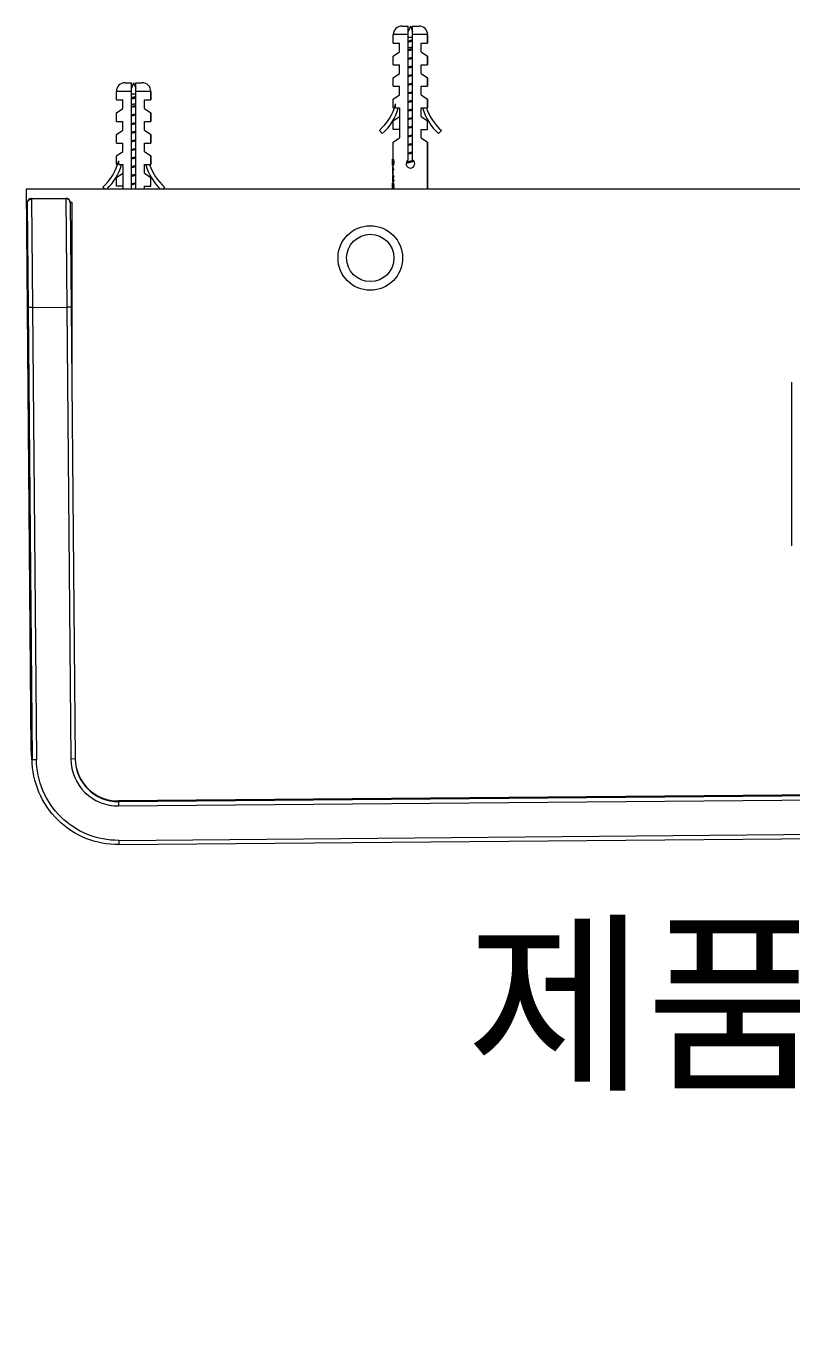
# Model space of a CAD drawing. Header units: millimetres. Extents: x 5438 to 6032, y -2661 to -1821.
# Drawn here: x 5566.9 to 5611.4, y -1951.1 to -1875.4 of the extents above; entities that cross this region are included whole.
import ezdxf

# ---------------------------------------------------------------- set-up
doc = ezdxf.new("R2010")
doc.units = ezdxf.units.MM
doc.header["$LTSCALE"] = 0.1
doc.layers.get('0').update_dxf_attribs({"lineweight": 15})
doc.layers.add('DIM', color=3, linetype='Continuous', lineweight=9)
doc.styles.get("Standard").update_dxf_attribs({"font": 'arial.ttf'})

msp = doc.modelspace()

# ---------------------------------------------------------------- linework, layer by layer
at = {"color": 7, "linetype": 'Continuous'}
for p, q in [((5588.7203, -1875.3956), (5589.0953, -1875.3956)), ((5589.2203, -1875.3956), (5589.0953, -1875.7081)), ((5589.0953, -1883.1791), (5589.0953, -1875.3956)), ((5589.2203, -1875.3956), (5589.3453, -1875.7081)), ((5589.3453, -1883.1791), (5589.3453, -1875.3956)), ((5589.3453, -1875.3956), (5589.7203, -1875.3956)), ((5588.2203, -1876.3956), (5588.2203, -1875.8956)), ((5588.2203, -1876.3956), (5588.2203, -1875.8956)), ((5589.0953, -1875.8956), (5588.2203, -1875.8956)), ((5588.2203, -1876.3956), (5588.5953, -1876.3956)), ((5588.5953, -1876.8956), (5588.5953, -1876.3956)), ((5589.0944, -1876.3309), (5589.2203, -1876.3023)), ((5589.2203, -1876.2357), (5589.0945, -1876.2683)), ((5589.3458, -1876.2709), (5589.095, -1876.3234)), ((5589.0951, -1876.2701), (5589.3462, -1876.204)), ((5589.0953, -1876.0481), (5589.3453, -1876.0481)), ((5589.3462, -1876.2009), (5589.2203, -1876.2357)), ((5589.2203, -1876.3023), (5589.3462, -1876.2727)), ((5590.2203, -1875.8956), (5589.3453, -1875.8956)), ((5589.8453, -1876.8956), (5589.8453, -1876.3956)), ((5589.8453, -1876.3956), (5590.2203, -1876.3956)), ((5590.2203, -1875.8956), (5590.2203, -1876.3956)), ((5590.2203, -1876.3956), (5590.2203, -1875.8956)), ((5588.2203, -1877.1456), (5588.5953, -1876.8956)), ((5588.2203, -1877.6456), (5588.2203, -1877.1456)), ((5588.2203, -1877.6456), (5588.2203, -1877.1456)), ((5589.2203, -1876.746), (5589.0944, -1876.7732)), ((5589.0944, -1876.8224), (5589.2203, -1876.7952)), ((5589.0949, -1876.7907), (5589.3461, -1876.7503)), ((5589.0953, -1876.64), (5589.2203, -1876.64)), ((5589.3453, -1876.64), (5589.2203, -1876.64)), ((5589.3461, -1876.7187), (5589.2203, -1876.746)), ((5589.2203, -1876.7952), (5589.3461, -1876.768)), ((5589.8453, -1876.8956), (5590.2203, -1877.1456)), ((5590.2203, -1877.1456), (5590.2203, -1877.6456)), ((5590.2203, -1877.6456), (5590.2203, -1877.1456)), ((5588.2203, -1877.6456), (5588.5953, -1877.6456)), ((5588.5953, -1878.1456), (5588.5953, -1877.6456)), ((5589.2203, -1877.246), (5589.0944, -1877.2732)), ((5589.0944, -1877.3224), (5589.2203, -1877.2952)), ((5589.2203, -1877.746), (5589.0944, -1877.7732)), ((5589.0944, -1877.8224), (5589.2203, -1877.7952)), ((5589.0951, -1877.2907), (5589.346, -1877.2504)), ((5589.0953, -1877.7907), (5589.3458, -1877.7504)), ((5589.3462, -1877.2187), (5589.2203, -1877.246)), ((5589.2203, -1877.2952), (5589.3462, -1877.2679)), ((5589.3462, -1877.7187), (5589.2203, -1877.746)), ((5589.2203, -1877.7952), (5589.3462, -1877.7679)), ((5589.8453, -1878.1456), (5589.8453, -1877.6456)), ((5589.8453, -1877.6456), (5590.2203, -1877.6456)), ((5572.6378, -1878.6898), (5573.0128, -1878.6898)), ((5573.1378, -1878.6898), (5573.0128, -1879.0023)), ((5573.0128, -1884.8685), (5573.0128, -1878.6898)), ((5573.1378, -1878.6898), (5573.2628, -1879.0023)), ((5573.2628, -1884.8685), (5573.2628, -1878.6898)), ((5573.2628, -1878.6898), (5573.6378, -1878.6898)), ((5588.2203, -1878.3956), (5588.5953, -1878.1456)), ((5588.2203, -1878.8956), (5588.2203, -1878.3956)), ((5588.2203, -1878.8956), (5588.2203, -1878.3956)), ((5589.2203, -1878.246), (5589.0945, -1878.2732)), ((5589.0945, -1878.3224), (5589.2203, -1878.2952)), ((5589.0951, -1878.2907), (5589.3457, -1878.2504)), ((5589.3462, -1878.2187), (5589.2203, -1878.246)), ((5589.2203, -1878.2952), (5589.3462, -1878.2679)), ((5589.8453, -1878.1456), (5590.2203, -1878.3956)), ((5590.2203, -1878.3956), (5590.2203, -1878.8956)), ((5590.2203, -1878.8956), (5590.2203, -1878.3956)), ((5572.1378, -1879.6898), (5572.1378, -1879.1898)), ((5572.1378, -1879.6898), (5572.1378, -1879.1898)), ((5573.0128, -1879.1898), (5572.1378, -1879.1898)), ((5573.0128, -1879.3423), (5573.2628, -1879.3423)), ((5574.1378, -1879.1898), (5573.2628, -1879.1898)), ((5574.1378, -1879.1898), (5574.1378, -1879.6898)), ((5574.1378, -1879.6898), (5574.1378, -1879.1898)), ((5588.2203, -1878.8956), (5588.5953, -1878.8956)), ((5588.2203, -1879.6456), (5588.5953, -1879.3956)), ((5588.5953, -1879.3956), (5588.5953, -1878.8956)), ((5589.2203, -1878.746), (5589.0944, -1878.7732)), ((5589.0944, -1878.8224), (5589.2203, -1878.7952)), ((5589.2203, -1879.246), (5589.0944, -1879.2732)), ((5589.0944, -1879.3224), (5589.2203, -1879.2952)), ((5589.0948, -1879.2908), (5589.3461, -1879.2503)), ((5589.0953, -1878.7907), (5589.3458, -1878.7504)), ((5589.3462, -1878.7187), (5589.2203, -1878.746)), ((5589.2203, -1878.7952), (5589.3462, -1878.7679)), ((5589.3462, -1879.2187), (5589.2203, -1879.246)), ((5589.2203, -1879.2952), (5589.3462, -1879.2679)), ((5589.8453, -1879.3956), (5589.8453, -1878.8956)), ((5589.8453, -1878.8956), (5590.2203, -1878.8956)), ((5589.8453, -1879.3956), (5590.2203, -1879.6456)), ((5572.1378, -1879.6898), (5572.5128, -1879.6898)), ((5572.1378, -1880.4398), (5572.5128, -1880.1898)), ((5572.5128, -1880.1898), (5572.5128, -1879.6898)), ((5573.0119, -1879.6251), (5573.1378, -1879.5966)), ((5573.1378, -1880.0402), (5573.0119, -1880.0674)), ((5573.1378, -1879.5299), (5573.012, -1879.5626)), ((5573.012, -1880.1167), (5573.1378, -1880.0894)), ((5573.0124, -1880.085), (5573.2636, -1880.0446)), ((5573.2633, -1879.5652), (5573.0125, -1879.6176)), ((5573.0126, -1879.5644), (5573.2638, -1879.4982)), ((5573.0128, -1879.9342), (5573.1378, -1879.9342)), ((5573.2637, -1879.4952), (5573.1378, -1879.5299)), ((5573.1378, -1879.5966), (5573.2637, -1879.5669)), ((5573.2628, -1879.9342), (5573.1378, -1879.9342)), ((5573.2636, -1880.013), (5573.1378, -1880.0402)), ((5573.1378, -1880.0894), (5573.2636, -1880.0622)), ((5573.7628, -1880.1898), (5573.7628, -1879.6898)), ((5573.7628, -1879.6898), (5574.1378, -1879.6898)), ((5573.7628, -1880.1898), (5574.1378, -1880.4398)), ((5588.2203, -1880.1456), (5588.2203, -1879.6456)), ((5588.2203, -1880.1456), (5588.2203, -1879.6456)), ((5588.2203, -1880.1456), (5588.289, -1880.1456)), ((5588.3543, -1880.1456), (5588.3543, -1879.9222)), ((5588.3543, -1880.1456), (5588.5953, -1880.1456)), ((5588.5953, -1880.1456), (5588.5953, -1881.8956)), ((5589.2203, -1879.746), (5589.0944, -1879.7732)), ((5589.0944, -1879.8224), (5589.2203, -1879.7952)), ((5589.0945, -1879.7908), (5589.3462, -1879.7503)), ((5589.3462, -1879.7187), (5589.2203, -1879.746)), ((5589.2203, -1879.7952), (5589.3462, -1879.7679)), ((5589.3462, -1880.2187), (5589.2203, -1880.246)), ((5589.8453, -1880.6456), (5589.8453, -1880.1456)), ((5589.8453, -1880.1456), (5590.2203, -1880.1456)), ((5590.2203, -1879.6456), (5590.2203, -1880.1456)), ((5590.2203, -1880.1456), (5590.2203, -1879.6456)), ((5572.1378, -1880.9398), (5572.1378, -1880.4398)), ((5572.1378, -1880.9398), (5572.1378, -1880.4398)), ((5572.1378, -1880.9398), (5572.5128, -1880.9398)), ((5572.5128, -1881.4398), (5572.5128, -1880.9398)), ((5573.1378, -1880.5402), (5573.0119, -1880.5675)), ((5573.0119, -1880.6167), (5573.1378, -1880.5894)), ((5573.0126, -1880.585), (5573.2635, -1880.5446)), ((5573.2637, -1880.513), (5573.1378, -1880.5402)), ((5573.1378, -1880.5894), (5573.2638, -1880.5622)), ((5573.7628, -1881.4398), (5573.7628, -1880.9398)), ((5573.7628, -1880.9398), (5574.1378, -1880.9398)), ((5574.1378, -1880.4398), (5574.1378, -1880.9398)), ((5574.1378, -1880.9398), (5574.1378, -1880.4398)), ((5588.2203, -1880.8956), (5588.5953, -1880.6456)), ((5588.2203, -1881.3956), (5588.2203, -1880.8956)), ((5589.2203, -1880.746), (5589.0944, -1880.7732)), ((5589.0944, -1880.8224), (5589.2203, -1880.7952)), ((5589.0945, -1880.2908), (5589.3461, -1880.2503)), ((5589.0945, -1880.7908), (5589.3458, -1880.7504)), ((5589.2203, -1880.246), (5589.0946, -1880.2732)), ((5589.0946, -1880.3224), (5589.2203, -1880.2952)), ((5589.2203, -1880.2952), (5589.3462, -1880.2679)), ((5589.3462, -1880.7187), (5589.2203, -1880.746)), ((5589.2203, -1880.7952), (5589.3462, -1880.7679)), ((5589.8453, -1880.6456), (5590.2203, -1880.8956)), ((5590.2203, -1881.3956), (5590.2203, -1880.8956)), ((5572.1378, -1881.6898), (5572.5128, -1881.4398)), ((5572.1378, -1882.1898), (5572.1378, -1881.6898)), ((5572.1378, -1882.1898), (5572.1378, -1881.6898)), ((5573.1378, -1881.0402), (5573.0119, -1881.0675)), ((5573.0119, -1881.1167), (5573.1378, -1881.0894)), ((5573.1378, -1881.5402), (5573.012, -1881.5674)), ((5573.012, -1881.6167), (5573.1378, -1881.5894)), ((5573.0126, -1881.585), (5573.2632, -1881.5446)), ((5573.0128, -1881.0849), (5573.2634, -1881.0446)), ((5573.2638, -1881.013), (5573.1378, -1881.0402)), ((5573.1378, -1881.0894), (5573.2637, -1881.0622)), ((5573.2637, -1881.513), (5573.1378, -1881.5402)), ((5573.1378, -1881.5894), (5573.2638, -1881.5622)), ((5573.7628, -1881.4398), (5574.1378, -1881.6898)), ((5574.1378, -1881.6898), (5574.1378, -1882.1898)), ((5574.1378, -1882.1898), (5574.1378, -1881.6898)), ((5587.4221, -1881.4566), (5587.5879, -1881.6438)), ((5588.5953, -1881.3956), (5588.2203, -1881.3956)), ((5589.2203, -1881.246), (5589.0944, -1881.2732)), ((5589.0944, -1881.3224), (5589.2203, -1881.2952)), ((5589.0948, -1881.2908), (5589.3453, -1881.2505)), ((5589.3462, -1881.2187), (5589.2203, -1881.246)), ((5589.2203, -1881.2952), (5589.3462, -1881.2679)), ((5589.3462, -1881.7187), (5589.2203, -1881.746)), ((5589.8453, -1881.8956), (5589.8453, -1881.3956)), ((5589.8453, -1881.3956), (5590.2203, -1881.3956)), ((5591.0185, -1881.4566), (5590.8528, -1881.6438)), ((5572.1378, -1882.1898), (5572.5128, -1882.1898)), ((5572.5128, -1882.6898), (5572.5128, -1882.1898)), ((5573.1378, -1882.0402), (5573.0119, -1882.0675)), ((5573.0119, -1882.1167), (5573.1378, -1882.0894)), ((5573.0128, -1882.0849), (5573.2633, -1882.0446)), ((5573.2637, -1882.013), (5573.1378, -1882.0402)), ((5573.1378, -1882.0894), (5573.2638, -1882.0622)), ((5573.7628, -1882.6898), (5573.7628, -1882.1898)), ((5573.7628, -1882.1898), (5574.1378, -1882.1898)), ((5588.2203, -1882.1456), (5588.5953, -1881.8956)), ((5588.2203, -1883.1247), (5588.2203, -1882.1456)), ((5588.2203, -1883.1247), (5588.2203, -1882.1456)), ((5589.2203, -1881.746), (5589.0944, -1881.7732)), ((5589.0944, -1881.8224), (5589.2203, -1881.7952)), ((5589.2203, -1882.246), (5589.0944, -1882.2732)), ((5589.0944, -1882.3224), (5589.2203, -1882.2952)), ((5589.0948, -1882.2908), (5589.3073, -1882.2567)), ((5589.0953, -1881.7907), (5589.3458, -1881.7504)), ((5589.2203, -1881.7952), (5589.3462, -1881.7679)), ((5589.8453, -1881.8956), (5590.2203, -1882.1456)), ((5590.2203, -1882.1456), (5590.2203, -1884.8685)), ((5590.2203, -1884.8685), (5590.2203, -1882.1456)), ((5572.1378, -1882.9398), (5572.5128, -1882.6898)), ((5572.1378, -1883.4398), (5572.1378, -1882.9398)), ((5572.1378, -1883.4398), (5572.1378, -1882.9398)), ((5572.2718, -1883.4398), (5572.2718, -1883.2165)), ((5573.0119, -1882.6167), (5573.1378, -1882.5894)), ((5573.1378, -1883.0402), (5573.0119, -1883.0675)), ((5573.0119, -1883.1167), (5573.1378, -1883.0894)), ((5573.1378, -1882.5402), (5573.012, -1882.5674)), ((5573.0121, -1883.085), (5573.2637, -1883.0446)), ((5573.0124, -1882.585), (5573.2636, -1882.5446)), ((5573.2638, -1882.513), (5573.1378, -1882.5402)), ((5573.1378, -1882.5894), (5573.2637, -1882.5622)), ((5573.2637, -1883.013), (5573.1378, -1883.0402)), ((5573.1378, -1883.0894), (5573.2638, -1883.0622)), ((5573.7628, -1882.6898), (5574.1378, -1882.9398)), ((5574.1378, -1882.9398), (5574.1378, -1883.4398)), ((5574.1378, -1883.4398), (5574.1378, -1882.9398)), ((5588.1703, -1883.1247), (5588.1703, -1883.4997)), ((5588.1703, -1883.1247), (5588.2215, -1883.1247)), ((5588.1703, -1883.1352), (5588.2254, -1883.1352)), ((5588.1703, -1883.1456), (5588.2292, -1883.1456)), ((5588.1703, -1883.1664), (5588.2358, -1883.1664)), ((5588.1703, -1883.1977), (5588.2421, -1883.1977)), ((5588.9861, -1883.3094), (5589.4136, -1883.239)), ((5589.2203, -1883.246), (5588.9905, -1883.2984)), ((5589.2203, -1882.746), (5589.0944, -1882.7732)), ((5589.0944, -1882.8224), (5589.2203, -1882.7952)), ((5589.0945, -1882.7908), (5589.3462, -1882.7503)), ((5589.3462, -1882.7187), (5589.2203, -1882.746)), ((5589.2203, -1882.7952), (5589.3462, -1882.7679)), ((5589.3856, -1883.2096), (5589.2203, -1883.246)), ((5572.1378, -1883.4398), (5572.2065, -1883.4398)), ((5572.1378, -1884.1898), (5572.5128, -1883.9398)), ((5572.2718, -1883.4398), (5572.5128, -1883.4398)), ((5572.5128, -1883.4398), (5572.5128, -1884.8685)), ((5573.012, -1883.5851), (5573.2636, -1883.5446)), ((5573.1378, -1883.5402), (5573.0121, -1883.5674)), ((5573.0121, -1883.6166), (5573.1378, -1883.5894)), ((5573.2638, -1883.513), (5573.1378, -1883.5402)), ((5573.1378, -1883.5894), (5573.2638, -1883.5622)), ((5573.7628, -1883.9398), (5573.7628, -1883.4398)), ((5573.7628, -1883.4398), (5574.1378, -1883.4398)), ((5573.7628, -1883.9398), (5574.1378, -1884.1898)), ((5588.1703, -1883.2497), (5588.2494, -1883.2497)), ((5588.1703, -1883.3122), (5588.2521, -1883.3122)), ((5588.1703, -1883.3747), (5588.2494, -1883.3747)), ((5588.1703, -1883.4268), (5588.2421, -1883.4268)), ((5588.1703, -1883.4581), (5588.2358, -1883.4581)), ((5588.1703, -1883.4789), (5588.2292, -1883.4789)), ((5588.1703, -1883.4893), (5588.2254, -1883.4893)), ((5588.1703, -1883.4997), (5588.2215, -1883.4997)), ((5588.1703, -1883.5831), (5588.1703, -1883.9997)), ((5588.1703, -1883.5831), (5588.2254, -1883.5831)), ((5588.1703, -1883.6872), (5588.2521, -1883.6872)), ((5588.1703, -1883.7497), (5588.2521, -1883.7497)), ((5588.1703, -1883.9997), (5588.2254, -1883.9997)), ((5588.2203, -1883.5831), (5588.2203, -1883.4997)), ((5588.2203, -1883.5831), (5588.2203, -1883.4997)), ((5588.2203, -1884.0831), (5588.2203, -1883.9997)), ((5588.2203, -1884.0831), (5588.2203, -1883.9997)), ((5588.2254, -1883.6872), (5588.2254, -1883.5831)), ((5588.2254, -1883.9997), (5588.2254, -1883.7497)), ((5588.2521, -1883.7497), (5588.2521, -1883.6872)), ((5588.9758, -1883.3517), (5589.2203, -1883.2952)), ((5589.2203, -1883.2952), (5589.4224, -1883.2499)), ((5571.3396, -1884.7509), (5571.4438, -1884.8685)), ((5572.1378, -1884.6898), (5572.1378, -1884.1898)), ((5572.5128, -1884.6898), (5572.1378, -1884.6898)), ((5573.1378, -1884.0402), (5573.0119, -1884.0674)), ((5573.0119, -1884.1167), (5573.1378, -1884.0894)), ((5573.1378, -1884.5402), (5573.0119, -1884.5675)), ((5573.0119, -1884.6167), (5573.1378, -1884.5894)), ((5573.0121, -1884.085), (5573.2633, -1884.0446)), ((5573.0124, -1884.585), (5573.2628, -1884.5447)), ((5573.2637, -1884.013), (5573.1378, -1884.0402)), ((5573.1378, -1884.0894), (5573.2637, -1884.0622)), ((5573.2638, -1884.513), (5573.1378, -1884.5402)), ((5573.1378, -1884.5894), (5573.2637, -1884.5622)), ((5573.7628, -1884.8685), (5573.7628, -1884.6898)), ((5573.7628, -1884.6898), (5574.1378, -1884.6898)), ((5574.1378, -1884.6898), (5574.1378, -1884.1898)), ((5574.9361, -1884.7509), (5574.8318, -1884.8685)), ((5588.1703, -1884.0831), (5588.1703, -1884.4372)), ((5588.1703, -1884.0831), (5588.2521, -1884.0831)), ((5588.1703, -1884.1456), (5588.2521, -1884.1456)), ((5588.1703, -1884.2602), (5588.2266, -1884.2602)), ((5588.1703, -1884.3747), (5588.2521, -1884.3747)), ((5588.1703, -1884.4372), (5588.2521, -1884.4372)), ((5588.1703, -1884.5206), (5588.1703, -1884.8685)), ((5588.1703, -1884.5206), (5588.2278, -1884.5206)), ((5588.1703, -1884.5414), (5588.2358, -1884.5414)), ((5588.1703, -1884.5727), (5588.2421, -1884.5727)), ((5588.1703, -1884.6247), (5588.2494, -1884.6247)), ((5588.1703, -1884.6768), (5588.2521, -1884.6768)), ((5588.1703, -1884.7393), (5588.2521, -1884.7393)), ((5588.2203, -1884.5206), (5588.2203, -1884.4372)), ((5588.2203, -1884.5206), (5588.2203, -1884.4372)), ((5588.2521, -1884.1456), (5588.2521, -1884.0831)), ((5588.2521, -1884.4372), (5588.2521, -1884.3747)), ((5588.2521, -1884.7393), (5588.2521, -1884.6768)), ((5566.8878, -1884.8685), (5567.1722, -1917.4558)), ((5684.3878, -1884.8685), (5566.8878, -1884.8685)), ((5567.2064, -1885.4123), (5569.2063, -1885.3949)), ((5567.2064, -1885.4123), (5567.2064, -1885.4446)), ((5569.2063, -1885.4272), (5567.2064, -1885.4446)), ((5567.2064, -1885.4446), (5567.2609, -1891.7487)), ((5569.2063, -1885.3949), (5569.2063, -1885.4272)), ((5569.2063, -1885.4272), (5569.2608, -1891.7312)), ((5588.1703, -1884.7914), (5588.2494, -1884.7914)), ((5588.1703, -1884.8435), (5588.2421, -1884.8435)), ((5566.9585, -1885.6946), (5566.9767, -1885.601)), ((5566.9585, -1885.6623), (5566.9585, -1885.6946)), ((5566.9586, -1885.6968), (5567.0109, -1891.7487)), ((5569.4585, -1885.6185), (5569.5392, -1885.6185)), ((5569.4585, -1885.6427), (5569.4585, -1885.675)), ((5569.4585, -1885.675), (5569.5108, -1891.7269)), ((5569.5392, -1885.6185), (5569.5392, -1894.985)), ((5569.5169, -1887.9166), (5569.4773, -1887.8839)), ((5569.4774, -1887.8891), (5569.5247, -1887.9163)), ((5569.5247, -1887.9163), (5569.4778, -1887.9351)), ((5569.4778, -1887.9351), (5569.5248, -1887.9163)), ((5569.5392, -1888.3686), (5569.4816, -1888.3686)), ((5569.5392, -1888.6185), (5569.4838, -1888.6185)), ((5567.0109, -1891.7487), (5567.24, -1917.9967)), ((5567.2609, -1891.7487), (5567.0109, -1891.7487)), ((5567.2609, -1891.7487), (5569.2608, -1891.7312)), ((5567.2609, -1891.7487), (5567.49, -1917.9967)), ((5569.5108, -1891.7269), (5569.2608, -1891.7312)), ((5569.2608, -1891.7312), (5569.4899, -1917.9792)), ((5569.5108, -1891.7269), (5569.7399, -1917.9749)), ((5611.3878, -1905.5873), (5611.3878, -1896.0873)), ((5611.3878, -1905.5327), (5611.3878, -1905.3372)), ((5567.24, -1917.9967), (5567.49, -1917.9967)), ((5569.7399, -1917.9749), (5569.4899, -1917.9792)), ((5619.0098, -1920.0057), (5572.2616, -1920.4136)), ((5572.2616, -1920.4529), (5620.7628, -1920.0296)), ((5572.2638, -1920.705), (5620.7628, -1920.2818)), ((5572.2616, -1920.4529), (5572.2616, -1920.4136)), ((5572.2616, -1920.4529), (5572.2638, -1920.705)), ((5572.2812, -1922.7049), (5620.7628, -1922.2818)), ((5572.2834, -1922.9527), (5620.7628, -1922.5296)), ((5572.2812, -1922.7049), (5572.2834, -1922.9527))]:
    msp.add_line(p, q, dxfattribs=at)
at = {"color": 40, "linetype": 'Continuous'}
for p, q in [((5588.1703, -1883.4997), (5588.1703, -1883.1247)), ((5588.1703, -1883.5831), (5588.1703, -1883.9997)), ((5588.1703, -1884.0831), (5588.1703, -1884.4372)), ((5588.1703, -1884.8685), (5588.1703, -1884.5206))]:
    msp.add_line(p, q, dxfattribs=at)
at = {"color": 7, "linetype": 'Continuous'}
for radius in [1.875, 1.375]:
    msp.add_circle((5586.8878, -1888.8685), radius, dxfattribs=at)
for centre, radius, start, end in [((5588.7203, -1875.8956), 0.5, 90, 180), ((5589.7203, -1875.8956), 0.5, 0, 90), ((5572.6378, -1879.1898), 0.5, 90, 180), ((5573.6378, -1879.1898), 0.5, 0, 90), ((5585.4073, -1879.1822), 3.0385, 311.536, 345.903182), ((5585.5731, -1879.3693), 3.0385, 311.536, 345.198477), ((5592.8676, -1879.3693), 3.0385, 194.801523, 228.464), ((5593.0333, -1879.1822), 3.0385, 198.485179, 228.464), ((5584.8259, -1861.4834), 21.2225, 281.950265, 282.130402), ((5584.8259, -1861.5327), 21.2225, 281.950265, 282.130402), ((5587.8861, -1875.7195), 6.6612, 282.127777, 282.661208), ((5587.8861, -1875.7689), 6.661, 282.127773, 282.661272), ((5587.0345, -1868.1857), 14.2533, 279.175503, 279.333389), ((5569.3248, -1882.4764), 3.0385, 311.536, 345.903182), ((5589.2203, -1883.3956), 0.25, 120, 60), ((5569.4906, -1882.6636), 3.0385, 313.375879, 345.198477), ((5576.7851, -1882.6636), 3.0385, 194.801523, 226.624121), ((5576.9509, -1882.4764), 3.0385, 198.485179, 228.464), ((5567.2085, -1885.6623), 0.25, 90.501887, 179.969221), ((5569.2085, -1885.6448), 0.25, 6.140416, 90.502804), ((5569.2085, -1885.6772), 0.25, 0.50112, 90.501066), ((5569.2109, -1885.6449), 0.2475, 0.51405, 6.215136), ((5568.9873, -1888.8536), 1.5952, 69.72949, 72.254086), ((5572.1714, -1917.3685), 5, 181, 187.306638), ((5572.2398, -1917.9552), 2.75, 180.501802, 270.500383), ((5572.2398, -1917.953), 2.5, 180.501766, 270.50042), ((5572.2398, -1917.9137), 2.5, 181.391023, 270.500432)]:
    msp.add_arc(centre, radius, start, end, dxfattribs=at)
for centre, major_axis, ratio, start_param, end_param in [((5589.2203, -1883.1154), (1, 0), 0.1958348, -3.093702, -3.040356), ((5589.2203, -1883.1022), (1, 0), 0.3263877, -3.040356, -3.0082189), ((5589.2203, -1883.0805), (1, 0), 0.4895842, -3.0082189, -2.9651466), ((5589.2203, -1882.9945), (1, 0), 0.9791667, -2.9651466, -2.9326284), ((5589.2203, -1882.8591), (0, 1.6319), 0.6127669, -4.5034247, -4.4706806), ((5589.2203, -1883.5091), (1, 0), 0.1958326, 3.040356, 3.093702), ((5589.2203, -1883.5223), (1, 0), 0.3263877, 3.0082189, 3.040356), ((5589.2203, -1883.544), (1, 0), 0.4895842, 2.9651466, 3.0082189), ((5589.2203, -1883.6299), (1, 0), 0.9791667, 2.9326284, 2.9651466), ((5589.2203, -1883.7654), (0, 1.6319), 0.6127655, 1.3290879, 1.3618321), ((5589.2203, -1881.8435), (0, 5.875), 0.1702128, -4.4706806, -4.4597087), ((5589.2203, -1884.781), (0, 5.875), 0.1702128, 1.3181161, 1.3290879), ((5589.2203, -1884.3527), (1, 0), 0.8285255, 2.8889124, 3.0296569), ((5589.2203, -1884.1676), (1, 0), 0.8285259, -3.0296569, -2.8889124), ((5589.2203, -1884.4727), (1, 0), 0.3916668, -3.018945, -2.9651466), ((5589.2203, -1884.3695), (1, 0), 0.9791667, -2.9651466, -2.9326284), ((5589.2203, -1884.2341), (0, 1.6319), 0.6127662, -4.5034247, -4.4706806), ((5589.2203, -1883.4529), (0, 4.8958), 0.2042553, -4.4706806, -4.4597087), ((5589.2203, -1885.9633), (0, 4.8958), 0.2042553, 1.3181161, 1.3290879), ((5589.2203, -1885.182), (0, 1.6319), 0.612766, 1.3290879, 1.3618321)]:
    msp.add_ellipse(centre, major_axis=major_axis, ratio=ratio, start_param=start_param, end_param=end_param, dxfattribs=at)
msp.add_open_spline([(5566.9767, -1885.601), (5567.0114, -1885.5151), (5567.1138, -1885.4454), (5567.2064, -1885.4446)], degree=3, dxfattribs=at)
for points, knots in [([(5569.5248, -1887.9151), (5569.5235, -1887.9156), (5569.5209, -1887.9163), (5569.5182, -1887.9166), (5569.5169, -1887.9166)], [0, 0, 0, 0, 0.5082135, 1, 1, 1, 1]), ([(5572.2834, -1922.9527), (5571.6331, -1922.9584), (5570.3161, -1922.7097), (5568.6445, -1921.6115), (5567.5173, -1919.9594), (5567.2457, -1918.6469), (5567.24, -1917.9967)], [0, 0, 0, 0, 0.2500044, 0.5000062, 0.7500044, 1, 1, 1, 1]), ([(5572.2812, -1922.7049), (5571.6635, -1922.7103), (5570.4123, -1922.474), (5568.8243, -1921.4308), (5567.7534, -1919.8613), (5567.4954, -1918.6144), (5567.49, -1917.9967)], [0, 0, 0, 0, 0.2500053, 0.5000062, 0.7500036, 1, 1, 1, 1])]:
    msp.add_open_spline(points, degree=3, knots=knots, dxfattribs=at)

# ---------------------------------------------------------------- texts
at = {"layer": 'DIM', "insert": (5774.0717, -1951.0889), "char_height": 8.294062, "attachment_point": 9}
msp.add_mtext('{\\fGulim|b0|i0|c129|p50;제품 설치 높이는 설치 환경을 고려하여 \\P조정 및 설치 하시기 바랍니다}', dxfattribs=at)

doc.saveas('drawing.dxf')
